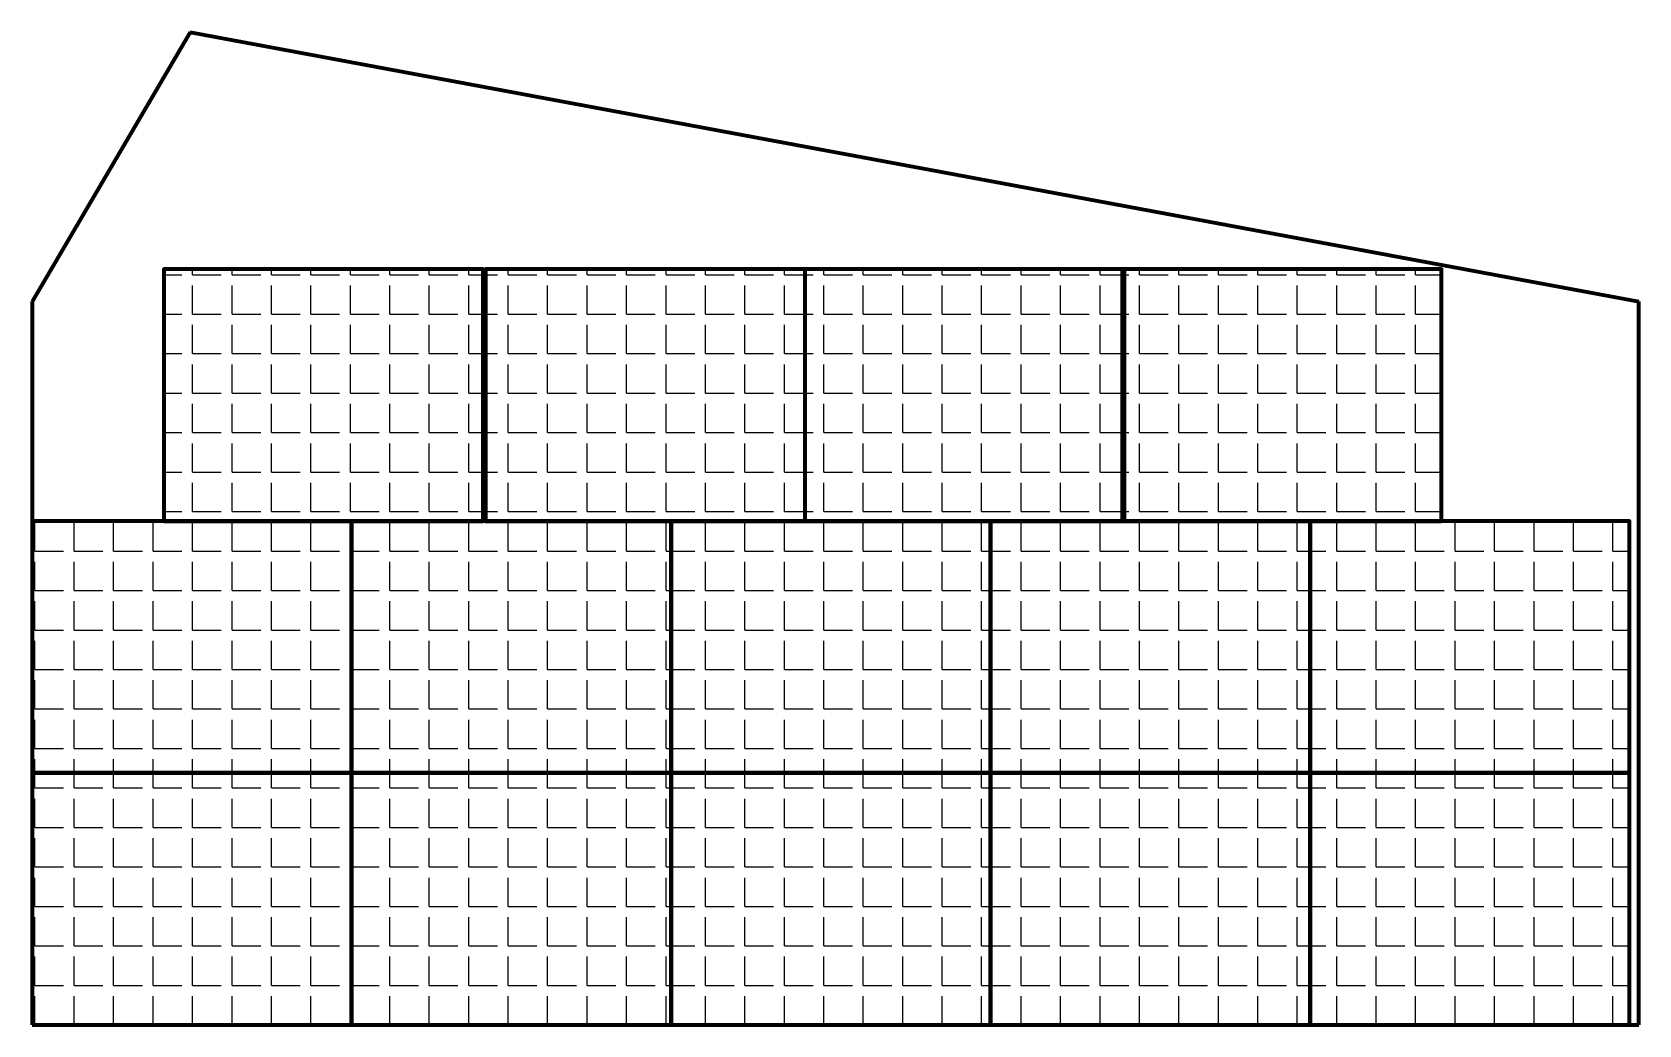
# Model space of a CAD drawing. Header units: millimetres. Extents: x -11 to 7100, y 0 to 4391.
import ezdxf

# ---------------------------------------------------------------- set-up
doc = ezdxf.new("R2010")
doc.units = ezdxf.units.MM
doc.layers.add('图层1', color=7, linetype='Continuous', lineweight=100)

msp = doc.modelspace()

# ---------------------------------------------------------------- hatches: boundary and pattern name
h = msp.add_hatch()
h.set_pattern_fill('ANGLE', color=256, scale=25, style=0)
h.set_pattern_definition([(0, (0, 0), (0, 174.625), [127, -47.625]), (90, (0, 0), (-174.625, 1e-14), [127, -47.625])])
h.paths.add_polyline_path([(1984.7, 3342), (570.7, 3342), (570.7, 2228), (1402.5, 2228), (1984.7, 2228)])
h.paths.add_polyline_path([(3408.9, 3342), (1995.3, 3342), (1995.3, 2228), (2816.5, 2228), (3408.9, 2228)])
h.paths.add_polyline_path([(4812.6, 3342), (3409.3, 3342), (3409.3, 2228), (4230.5, 2228), (4812.6, 2228)])
h.paths.add_polyline_path([(6226.6, 3342), (4822.9, 3342), (4822.9, 2228), (5644.5, 2228), (6226.6, 2228)])
h.paths.add_polyline_path([(7058.5, 2228), (6226.6, 2228), (6226.6, 2228), (5644.5, 2228), (5644.5, 1114), (7058.5, 1114)])
h.paths.add_polyline_path([(5644.5, 2228), (4822.9, 2228), (4822.9, 2228), (4230.5, 2228), (4230.5, 1114), (5644.5, 1114)])
h.paths.add_polyline_path([(4230.5, 2228), (3409.3, 2228), (3409.3, 2228), (2816.5, 2228), (2816.5, 1114), (4230.5, 1114)])
h.paths.add_polyline_path([(2816.5, 2228), (1995.3, 2228), (1402.5, 2228), (1402.5, 1114), (2816.5, 1114)])
h.paths.add_polyline_path([(1402.5, 2228), (570.7, 2228), (-11.5, 2228), (-11.5, 1114), (1402.5, 1114)])
h.paths.add_polyline_path([(1402.5, 1114), (-11.5, 1114), (-11.5, 0), (1402.5, 0)])
h.paths.add_polyline_path([(2816.5, 1114), (1402.5, 1114), (1402.5, 0), (2816.5, 0)])
h.paths.add_polyline_path([(4230.5, 1114), (2816.5, 1114), (2816.5, 0), (4230.5, 0)])
h.paths.add_polyline_path([(5644.5, 1114), (4230.5, 1114), (4230.5, 0), (5644.5, 0)])
h.paths.add_polyline_path([(7058.5, 1114), (5644.5, 1114), (5644.5, 0), (7058.5, 0)])

# ---------------------------------------------------------------- linework, layer by layer
at = {"layer": '图层1'}
for p, q in [((688.5, 4390.8), (-11.5, 3200)), ((688.5, 4390.8), (7100, 3200)), ((-11.5, 3200), (-11.5, 0)), ((7100, 0), (7100, 3200)), ((0, 0), (7100, 0))]:
    msp.add_line(p, q, dxfattribs=at)
for points in [[(570.7, 2228), (1984.7, 2228), (1984.7, 3342), (570.7, 3342)], [(1995.3, 2228), (3409.3, 2228), (3409.3, 3342), (1995.3, 3342)], [(3408.9, 2228), (4822.9, 2228), (4822.9, 3342), (3408.9, 3342)], [(4812.6, 2228), (6226.6, 2228), (6226.6, 3342), (4812.6, 3342)], [(-11.5, 1114), (1402.5, 1114), (1402.5, 2228), (-11.5, 2228)], [(1402.5, 1114), (2816.5, 1114), (2816.5, 2228), (1402.5, 2228)], [(2816.5, 1114), (4230.5, 1114), (4230.5, 2228), (2816.5, 2228)], [(4230.5, 1114), (5644.5, 1114), (5644.5, 2228), (4230.5, 2228)], [(5644.5, 1114), (7058.5, 1114), (7058.5, 2228), (5644.5, 2228)], [(-11.5, 0), (1402.5, 0), (1402.5, 1114), (-11.5, 1114)], [(1402.5, 0), (2816.5, 0), (2816.5, 1114), (1402.5, 1114)], [(2816.5, 0), (4230.5, 0), (4230.5, 1114), (2816.5, 1114)], [(4230.5, 0), (5644.5, 0), (5644.5, 1114), (4230.5, 1114)], [(5644.5, 0), (7058.5, 0), (7058.5, 1114), (5644.5, 1114)]]:
    msp.add_lwpolyline(points, close=True, dxfattribs=at)

doc.saveas('drawing.dxf')
